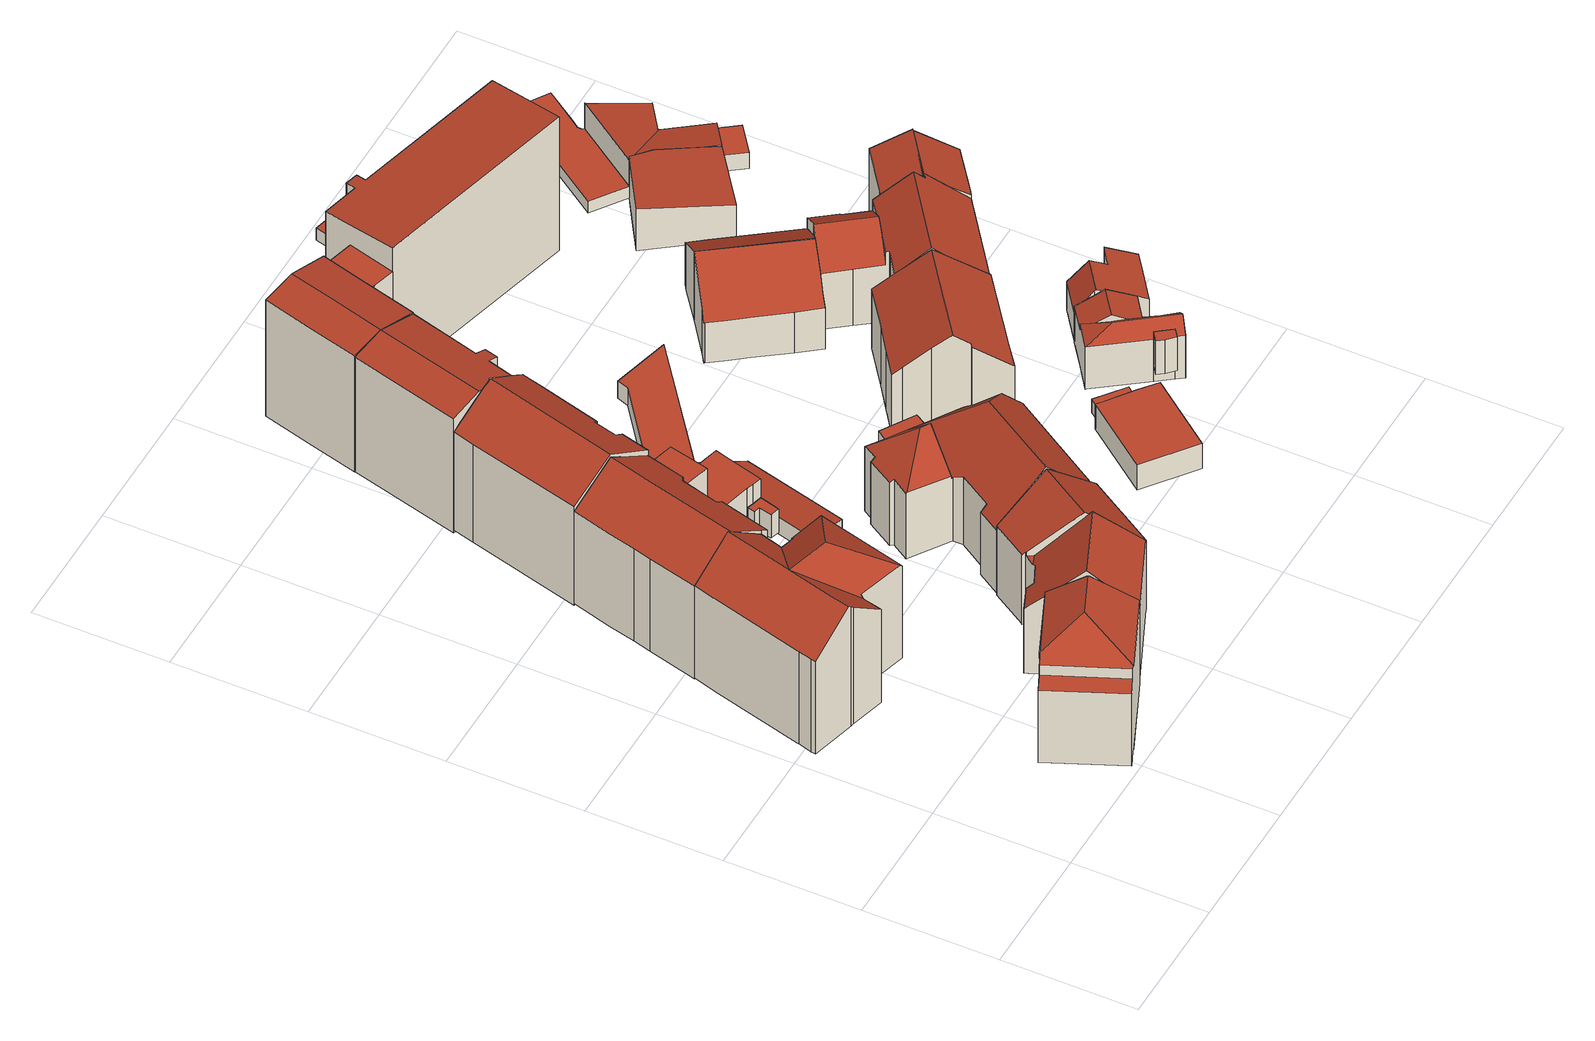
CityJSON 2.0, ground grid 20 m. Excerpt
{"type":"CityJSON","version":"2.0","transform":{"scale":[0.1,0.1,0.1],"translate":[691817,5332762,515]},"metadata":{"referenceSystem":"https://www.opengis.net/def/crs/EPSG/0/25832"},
"CityObjects":{
"building1":{"type":"Building","attributes":{"Gemeindeschluessel":"09162000","HoeheDach":"534.910","HoeheGrund":"515.880","Methode":"2000","NiedrigsteTraufeDesGebaeudes":"528.882","Geometrietyp2DReferenz":"3000","function":"31001_1000","roofType":"3200","measuredHeight":19.03,"storeysAboveGround":5},"geometry":[{"type":"MultiSurface","lod":"2","boundaries":[[[0,1,2,3]],[[4,5,6,7]],[[0,8,9,10,11,1]],[[2,1,11,12]],[[7,6,13,14,15,16,17]],[[18,3,2,12,14,13]],[[5,18,13,6]],[[19,4,7,17]],[[19,20,21,8,0,3,18,5,4]],[[14,12,11,10,22,15]],[[21,20,19,17,16,15,22,10,9,8]]],"semantics":{"surfaces":[{"type":"RoofSurface"},{"type":"WallSurface"},{"type":"GroundSurface"}],"values":[0,0,1,0,1,0,1,1,1,1,2]}}]},
"building2":{"type":"Building","attributes":{"Gemeindeschluessel":"09162000","HoeheDach":"539.214","HoeheGrund":"517.360","Methode":"1000","NiedrigsteTraufeDesGebaeudes":"534.002","Geometrietyp2DReferenz":"3000","function":"31001_9998","roofType":"3100","measuredHeight":21.85,"storeysAboveGround":5},"geometry":[{"type":"MultiSurface","lod":"2","boundaries":[[[23,24,25,26]],[[27,28,29,30]],[[31,32,33,34,35,36,37,38,39]],[[40,41,42,43,44,45,38,37]],[[46,47,48,49,50,51,52,53,54,55,56,57]],[[58,26,25,59,60,61]],[[62,63,64,65,32,31,39]],[[66,33,67,68]],[[33,66,69,34]],[[38,45,44,70,71,39]],[[72,73,68,67,65,64,63,74]],[[61,60,75,76]],[[68,73,72,74,77,78,79,27,30,23,26,58,61,76,57,56,55,54,53,52,80,43,42,41,40,81,82,69,66]],[[59,83,39,71,70,51,50,49,48,47,46,75,60]],[[27,79,78,84,85,28]],[[25,24,29,28,85,84,62,39,83,59]],[[70,44,43,80,52,51]],[[62,84,78,77,74,63]],[[36,35,82,81,40,37]],[[65,67,33,32]],[[82,35,34,69]],[[30,29,24,23]],[[76,75,46,57]]],"semantics":{"surfaces":[{"type":"WallSurface"},{"type":"RoofSurface"},{"type":"GroundSurface"}],"values":[0,0,1,0,0,0,1,0,0,1,0,0,2,1,0,1,0,0,0,1,0,0,0]}}]},
"building3":{"type":"Building","attributes":{"Gemeindeschluessel":"09162000","HoeheDach":"538.556","HoeheGrund":"517.320","Methode":"1000","NiedrigsteTraufeDesGebaeudes":"532.074","Geometrietyp2DReferenz":"3000","function":"31001_1000","roofType":"3100","measuredHeight":21.24,"storeysAboveGround":4},"geometry":[{"type":"MultiSurface","lod":"2","boundaries":[[[86,87,88,89,90,91,92,93,94]],[[95,96,89,88,97]],[[98,99,100,101,102,103,104,105,106,107,108,109,110,111,112,93,92,91,90,113]],[[108,107,114,115,116,109]],[[103,117,118,104]],[[102,101,100,119,120,121]],[[99,98,95,97,122,119,100]],[[110,123,124,111]],[[104,118,125,105]],[[109,116,123,110]],[[113,96,95,98]],[[106,126,114,107]],[[102,121,117,103]],[[90,89,96,113]],[[115,127,86,94,128,124,123,116]],[[88,87,122,97]],[[124,128,94,93,112,111]],[[105,125,126,106]],[[114,126,125,118,117,121,120,119,122,87,86,127,115]]],"semantics":{"surfaces":[{"type":"WallSurface"},{"type":"RoofSurface"},{"type":"GroundSurface"}],"values":[0,1,2,0,0,0,0,0,0,0,0,0,0,0,1,0,0,0,1]}}]},
"building4":{"type":"Building","attributes":{"Gemeindeschluessel":"09162000","HoeheDach":"535.680","HoeheGrund":"516.790","Methode":"2000","NiedrigsteTraufeDesGebaeudes":"528.326","Geometrietyp2DReferenz":"3000","function":"31001_1000","roofType":"3100","measuredHeight":18.89,"storeysAboveGround":3},"geometry":[{"type":"MultiSurface","lod":"2","boundaries":[[[129,130,131,132,133,134]],[[135,136,137,138,139,140,141]],[[140,139,142,143,144,145]],[[146,147,148,149,150,151]],[[152,153,132,131]],[[154,155,156]],[[157,156,155,158,148,147,159,160,161]],[[150,162,145,144,163,151]],[[149,148,158,164,141,140,145,162,150]],[[165,166,167,168,169,170]],[[171,170,169,172,153,152]],[[129,134,157,161]],[[167,137,173,168]],[[154,174,135,141,164,158,155]],[[137,136,135,173]],[[142,139,138,175]],[[172,169,168,173,135,174,154,156,157,134,133,132,153]],[[166,176,175,138,137,167]],[[175,176,166,165,170,171,152,131,130,129,161,160,159,147,146,151,163,144,143,142]]],"semantics":{"surfaces":[{"type":"WallSurface"},{"type":"RoofSurface"},{"type":"GroundSurface"}],"values":[0,1,0,0,0,1,0,0,1,0,0,0,1,0,0,0,1,0,2]}}]},
"building5":{"type":"Building","attributes":{"Gemeindeschluessel":"09162000","HoeheDach":"539.093","HoeheGrund":"517.040","Methode":"1000","NiedrigsteTraufeDesGebaeudes":"534.629","Geometrietyp2DReferenz":"3000","function":"31001_1000","roofType":"3100","measuredHeight":22.05,"storeysAboveGround":6},"geometry":[{"type":"MultiSurface","lod":"2","boundaries":[[[177,178,179,180]],[[181,182,183,184]],[[185,186,187,188,189,190]],[[190,189,178,177]],[[191,192,193,194,195,196]],[[197,198,199,200,201,202]],[[191,196,203,204]],[[205,206,187,186]],[[192,191,204,181,184,205,186,185,190,177,180,207,201,200,199,193]],[[187,206,183,182,203,196,195,194,198,197,188]],[[204,203,182,181]],[[207,208,202,201]],[[199,198,194,193]],[[180,179,208,207]],[[184,183,206,205]],[[188,197,202,208,179,178,189]]],"semantics":{"surfaces":[{"type":"WallSurface"},{"type":"GroundSurface"},{"type":"RoofSurface"}],"values":[0,0,0,0,0,0,0,0,1,2,0,0,0,0,0,2]}}]},
"building6":{"type":"Building","attributes":{"Gemeindeschluessel":"09162000","HoeheDach":"521.600","HoeheGrund":"517.397","Methode":"2000","NiedrigsteTraufeDesGebaeudes":"521.600","Geometrietyp2DReferenz":"3000","function":"31001_2000","roofType":"1000","measuredHeight":4.2},"geometry":[{"type":"MultiSurface","lod":"2","boundaries":[[[209,210,211,212]],[[213,214,210,209]],[[212,211,215,216]],[[217,218,219,220]],[[221,222,214,213]],[[220,219,222,221]],[[216,215,218,217]],[[221,213,209,212,216,217,220]],[[219,218,215,211,210,214,222]]],"semantics":{"surfaces":[{"type":"WallSurface"},{"type":"GroundSurface"},{"type":"RoofSurface"}],"values":[0,0,0,0,0,0,0,1,2]}}]},
"building7":{"type":"Building","attributes":{"Gemeindeschluessel":"09162000","HoeheDach":"525.040","HoeheGrund":"517.570","Methode":"2000","NiedrigsteTraufeDesGebaeudes":"525.040","Geometrietyp2DReferenz":"3000","function":"31001_1000","roofType":"1000","measuredHeight":7.47,"storeysAboveGround":1},"geometry":[{"type":"MultiSurface","lod":"2","boundaries":[[[223,224,225,226]],[[225,224,227,228,229,230,231,232,233,234]],[[235,236,223,226,237,238,239,240,241,242]],[[237,234,233,238]],[[236,235,242,229,228,227]],[[239,232,231,240]],[[238,233,232,239]],[[226,225,234,237]],[[236,227,224,223]],[[230,229,242,241,240,231]]],"semantics":{"surfaces":[{"type":"WallSurface"},{"type":"RoofSurface"},{"type":"GroundSurface"}],"values":[0,1,2,0,0,0,0,0,0,0]}}]},
"building8":{"type":"Building","attributes":{"Gemeindeschluessel":"09162000","HoeheDach":"538.300","HoeheGrund":"516.420","Methode":"2000","NiedrigsteTraufeDesGebaeudes":"536.245","Geometrietyp2DReferenz":"3000","function":"31001_1000","roofType":"3100","measuredHeight":21.88,"storeysAboveGround":6},"geometry":[{"type":"MultiSurface","lod":"2","boundaries":[[[243,244,245,246]],[[246,245,247,248]],[[249,248,247,250,251,252]],[[250,253,254,251]],[[255,256,257,258,243,246,248,249,252,259,260,261]],[[258,262,244,243]],[[255,263,264,256]],[[256,264,265,257]],[[253,266,261,260,259,254]],[[261,266,263,255]],[[247,245,244,262,265,264,263,266,253,250]],[[257,265,262,258]],[[252,251,254,259]]],"semantics":{"surfaces":[{"type":"WallSurface"},{"type":"RoofSurface"},{"type":"GroundSurface"}],"values":[0,0,0,1,2,0,0,0,0,0,1,0,0]}}]},
"building9":{"type":"Building","attributes":{"Gemeindeschluessel":"09162000","HoeheDach":"520.172","HoeheGrund":"517.110","Methode":"1000","NiedrigsteTraufeDesGebaeudes":"519.377","Geometrietyp2DReferenz":"3000","function":"31001_2000","roofType":"1000","measuredHeight":3.06},"geometry":[{"type":"MultiSurface","lod":"2","boundaries":[[[267,268,269,270]],[[271,272,273,270,269,274,275,276]],[[277,278,279,280,268,267,281,282]],[[278,276,275,279]],[[271,276,278,277]],[[268,280,274,269]],[[271,277,282,272]],[[282,281,273,272]],[[281,267,270,273]],[[280,279,275,274]]],"semantics":{"surfaces":[{"type":"WallSurface"},{"type":"GroundSurface"},{"type":"RoofSurface"}],"values":[0,1,2,0,0,0,0,0,0,0]}}]},
"building10":{"type":"Building","attributes":{"Gemeindeschluessel":"09162000","HoeheDach":"535.976","HoeheGrund":"517.070","Methode":"2000","NiedrigsteTraufeDesGebaeudes":"528.245","Geometrietyp2DReferenz":"3000","function":"31001_1000","roofType":"3200","measuredHeight":18.91,"storeysAboveGround":3},"geometry":[{"type":"MultiSurface","lod":"2","boundaries":[[[283,284,285,286]],[[287,288,289,290,291,292,293,294,295]],[[296,297,298,299,300]],[[301,300,299,302,303,304]],[[305,306,307,308]],[[292,291,309,296,310]],[[295,294,284,283]],[[311,312,313,314,315]],[[314,313,316,317,318,297,296]],[[319,320,321,322]],[[323,318,317,324]],[[325,312,311,326]],[[327,328,329,330]],[[322,321,306,305]],[[326,331,319,322,305,308,289,288,287,295,283,286,327,330,332,333,304,303,302,334,335,323,324,336,337,325]],[[315,314,296,309,291,290,307,306,321,320]],[[331,326,311,315,320,319]],[[286,285,328,327]],[[292,310,338,293]],[[338,310,296,300,301,339,340]],[[313,312,325,337,336,316]],[[333,339,301,304]],[[302,299,298,334]],[[293,338,340,329,328,285,284,294]],[[324,317,316,336]],[[308,307,290,289]],[[323,335,334,298,297,318]],[[329,340,339,333,332,330]]],"semantics":{"surfaces":[{"type":"WallSurface"},{"type":"RoofSurface"},{"type":"GroundSurface"}],"values":[0,0,1,0,0,0,0,1,1,0,0,0,0,0,2,1,0,0,1,1,0,0,0,1,0,0,0,0]}}]},
"building11":{"type":"Building","attributes":{"Gemeindeschluessel":"09162000","HoeheDach":"538.328","HoeheGrund":"516.290","Methode":"2000","NiedrigsteTraufeDesGebaeudes":"535.098","Geometrietyp2DReferenz":"3000","function":"31001_1000","roofType":"3100","measuredHeight":22.04,"storeysAboveGround":6},"geometry":[{"type":"MultiSurface","lod":"2","boundaries":[[[341,342,343,344]],[[341,344,345,346,347,348,349,350,351,352,353,354,355,356]],[[347,346,345,357,358,359]],[[360,361,357,362]],[[348,347,359,253,363,349]],[[343,342,364,365,360,362]],[[361,360,365,355,354,353,366]],[[253,367,368,369,370,363]],[[368,366,353,352,351,369]],[[355,365,364,356]],[[356,364,342,341]],[[344,343,362,357,345]],[[359,358,357,361,366,368,367,253]],[[363,370,369,351,350,349]]],"semantics":{"surfaces":[{"type":"WallSurface"},{"type":"GroundSurface"},{"type":"RoofSurface"}],"values":[0,1,0,0,0,2,0,2,0,0,0,0,2,0]}}]},
"building12":{"type":"Building","attributes":{"Gemeindeschluessel":"09162000","HoeheDach":"520.420","HoeheGrund":"517.290","Methode":"1000","NiedrigsteTraufeDesGebaeudes":"520.420","Geometrietyp2DReferenz":"3000","function":"31001_2000","roofType":"1000","measuredHeight":3.13},"geometry":[{"type":"MultiSurface","lod":"2","boundaries":[[[371,372,373,374]],[[375,376,377,378]],[[374,375,378,379,380,381,382,371]],[[378,377,383,379]],[[379,383,384,380]],[[374,373,376,375]],[[381,385,386,382]],[[382,386,372,371]],[[380,384,385,381]],[[372,386,385,384,383,377,376,373]]],"semantics":{"surfaces":[{"type":"WallSurface"},{"type":"GroundSurface"},{"type":"RoofSurface"}],"values":[0,0,1,0,0,0,0,0,0,2]}}]},
"building13":{"type":"Building","attributes":{"Gemeindeschluessel":"09162000","HoeheDach":"522.083","HoeheGrund":"517.580","Methode":"1000","NiedrigsteTraufeDesGebaeudes":"522.083","Geometrietyp2DReferenz":"3000","function":"31001_1000","roofType":"1000","measuredHeight":4.5,"storeysAboveGround":1},"geometry":[{"type":"MultiSurface","lod":"2","boundaries":[[[387,388,389,390,391,392]],[[393,387,392,394]],[[394,395,396,397,398,393]],[[398,388,387,393]],[[395,391,390,396]],[[394,392,391,395]],[[397,389,388,398]],[[396,390,389,397]]],"semantics":{"surfaces":[{"type":"RoofSurface"},{"type":"WallSurface"},{"type":"GroundSurface"}],"values":[0,1,2,1,1,1,1,1]}}]},
"building14":{"type":"Building","attributes":{"Gemeindeschluessel":"09162000","HoeheDach":"520.198","HoeheGrund":"517.780","Methode":"1000","NiedrigsteTraufeDesGebaeudes":"520.198","Geometrietyp2DReferenz":"3000","function":"31001_2000","roofType":"1000","measuredHeight":2.42},"geometry":[{"type":"MultiSurface","lod":"2","boundaries":[[[399,400,401,402]],[[403,404,405,406]],[[405,400,399,406]],[[406,399,402,403]],[[404,401,400,405]],[[403,402,401,404]]],"semantics":{"surfaces":[{"type":"RoofSurface"},{"type":"GroundSurface"},{"type":"WallSurface"}],"values":[0,1,2,2,2,2]}}]},
"building15":{"type":"Building","attributes":{"Gemeindeschluessel":"09162000","HoeheDach":"533.891","HoeheGrund":"517.450","Methode":"1000","NiedrigsteTraufeDesGebaeudes":"527.965","Geometrietyp2DReferenz":"3000","function":"31001_1000","roofType":"3100","measuredHeight":16.44,"storeysAboveGround":3},"geometry":[{"type":"MultiSurface","lod":"2","boundaries":[[[407,408,409,410,411,412,413,414,415,416,417]],[[418,417,416,419]],[[420,414,413,421]],[[422,423,424,425,426,427,428,429,418,419,430,420,421,431,432,433,434]],[[429,407,417,418]],[[424,423,435,436,437,425]],[[423,422,434,438,439,435]],[[438,434,433,432,411,410]],[[428,408,407,429]],[[427,426,440,409,408,428]],[[421,413,412,431]],[[430,415,414,420]],[[440,437,436,435,439,438,410,409]],[[425,437,440,426]],[[419,416,415,430]],[[431,412,411,432]]],"semantics":{"surfaces":[{"type":"RoofSurface"},{"type":"WallSurface"},{"type":"GroundSurface"}],"values":[0,1,1,2,1,1,1,1,1,1,1,1,0,1,1,1]}}]},
"building16":{"type":"Building","attributes":{"Gemeindeschluessel":"09162000","HoeheDach":"530.431","HoeheGrund":"518.030","Methode":"1000","NiedrigsteTraufeDesGebaeudes":"525.178","Geometrietyp2DReferenz":"3000","function":"31001_1000","roofType":"2100","measuredHeight":12.4,"storeysAboveGround":3},"geometry":[{"type":"MultiSurface","lod":"2","boundaries":[[[441,442,443,444]],[[445,446,442,441,447,448]],[[449,450,451,452,453,454,448,447,441,444,455]],[[450,456,457,451]],[[454,453,452,458,459,460,445,448]],[[449,461,456,450]],[[444,443,462,455]],[[455,462,461,449]],[[451,457,458,452]],[[460,459,458,457,456,461,462,443,442,446,445]]],"semantics":{"surfaces":[{"type":"WallSurface"},{"type":"GroundSurface"},{"type":"RoofSurface"}],"values":[0,0,1,0,0,0,0,0,0,2]}}]},
"building17":{"type":"Building","attributes":{"Gemeindeschluessel":"09162000","HoeheDach":"526.996","HoeheGrund":"520.996","Methode":"3220","NiedrigsteTraufeDesGebaeudes":"526.996","Geometrietyp2DReferenz":"3000","function":"31001_2000","roofType":"9999","measuredHeight":6},"geometry":[{"type":"MultiSurface","lod":"2","boundaries":[[[463,464,465,466]],[[467,468,469,470]],[[465,471,470,469,466]],[[472,467,470,471]],[[463,468,467,472,464]],[[468,463,466,469]],[[464,472,471,465]]],"semantics":{"surfaces":[{"type":"WallSurface"},{"type":"GroundSurface"},{"type":"RoofSurface"}],"values":[0,0,1,0,2,0,0]}}]},
"building18":{"type":"Building","attributes":{"Gemeindeschluessel":"09162000","HoeheDach":"539.396","HoeheGrund":"515.330","Methode":"2000","NiedrigsteTraufeDesGebaeudes":"538.205","Geometrietyp2DReferenz":"3000","function":"31001_1000","roofType":"1000","measuredHeight":24.07,"storeysAboveGround":7},"geometry":[{"type":"MultiSurface","lod":"2","boundaries":[[[473,474,475,476,477,478,479,480,481]],[[482,479,478,483]],[[484,477,476,485]],[[486,475,474,487]],[[488,489,482,483,484,485,486,487,490]],[[490,473,481,488]],[[481,480,479,482,489,488]],[[487,474,473,490]],[[485,476,475,486]],[[483,478,477,484]]],"semantics":{"surfaces":[{"type":"RoofSurface"},{"type":"WallSurface"},{"type":"GroundSurface"}],"values":[0,1,1,1,2,1,1,1,1,1]}}]},
"building19":{"type":"Building","attributes":{"Gemeindeschluessel":"09162000","HoeheDach":"527.430","HoeheGrund":"518.030","Methode":"2000","NiedrigsteTraufeDesGebaeudes":"524.439","Geometrietyp2DReferenz":"3000","function":"31001_1000","roofType":"3200","measuredHeight":9.4,"storeysAboveGround":2},"geometry":[{"type":"MultiSurface","lod":"2","boundaries":[[[491,492,493,494,495,496,497,498,499,500,501]],[[502,501,500,503]],[[504,505,506,507,508,509]],[[510,511,512,513,514,515,516,517,518,519,520,508,507,506]],[[497,496,521,498]],[[503,500,499,522,523,520,519,518]],[[514,524,525,515]],[[515,525,526,516]],[[496,527,505,504,521]],[[517,516,526,502,503,518]],[[514,513,512,492,491,524]],[[526,525,524,491,501,502]],[[520,523,509,508]],[[498,521,504,509,523,522]],[[493,492,512,511,510,494]],[[496,495,527]],[[510,506,505,527,495,494]],[[522,499,498]]],"semantics":{"surfaces":[{"type":"RoofSurface"},{"type":"WallSurface"},{"type":"GroundSurface"}],"values":[0,0,1,2,1,1,1,1,0,1,1,0,1,0,1,1,1,1]}}]},
"building20":{"type":"Building","attributes":{"Gemeindeschluessel":"09162000","HoeheDach":"530.522","HoeheGrund":"517.960","Methode":"1000","NiedrigsteTraufeDesGebaeudes":"525.571","Geometrietyp2DReferenz":"3000","function":"31001_1000","roofType":"2100","measuredHeight":12.56,"storeysAboveGround":2},"geometry":[{"type":"MultiSurface","lod":"2","boundaries":[[[528,529,530,531]],[[532,533,534,535,530,529,536,443]],[[444,443,536,537]],[[538,455,533,532,443,444]],[[539,455,538,444,537,528,531,540]],[[540,535,534,539]],[[455,539,534,533]],[[531,530,535,540]],[[537,536,529,528]]],"semantics":{"surfaces":[{"type":"WallSurface"},{"type":"RoofSurface"},{"type":"GroundSurface"}],"values":[0,1,0,0,2,0,0,0,0]}}]},
"building21":{"type":"Building","attributes":{"Gemeindeschluessel":"09162000","HoeheDach":"526.704","HoeheGrund":"518.240","Methode":"2000","NiedrigsteTraufeDesGebaeudes":"523.334","Geometrietyp2DReferenz":"3000","function":"31001_1000","roofType":"3100","measuredHeight":8.46,"storeysAboveGround":2},"geometry":[{"type":"MultiSurface","lod":"2","boundaries":[[[541,542,543,544,545,546,547,548]],[[549,550,545,544]],[[505,551,548,547,546,545,550,552,553,554,555]],[[553,552,550,549,556,557]],[[558,541,548,551,505,559]],[[553,557,560,561,562,554]],[[563,564,565,566]],[[543,542,541,558,559,567,563,566,561,560,557,556,549,544]],[[564,555,554,562,565]],[[567,559,505,555,564,563]],[[566,565,562,561]]],"semantics":{"surfaces":[{"type":"WallSurface"},{"type":"RoofSurface"},{"type":"GroundSurface"}],"values":[0,0,1,0,0,0,0,2,1,0,0]}}]},
"building22":{"type":"Building","attributes":{"Gemeindeschluessel":"09162000","HoeheDach":"534.112","HoeheGrund":"517.527","Methode":"2000","NiedrigsteTraufeDesGebaeudes":"527.222","Geometrietyp2DReferenz":"3000","function":"31001_1000","roofType":"3100","measuredHeight":16.59,"storeysAboveGround":3},"geometry":[{"type":"MultiSurface","lod":"2","boundaries":[[[568,569,570]],[[571,572,573,574]],[[575,576,577,578,579,580]],[[581,582,583]],[[575,580,584,585]],[[581,586,587]],[[588,411,412,589]],[[579,578,570]],[[590,591,592,593]],[[589,412,594,595]],[[596,597,598,569,568,599]],[[600,601,599,568,570,578,577,602]],[[596,603,588,589,595,604,571,574,605,590,593,606,607,608,609,576,575,585,597]],[[585,584,598,597]],[[608,610,611,609]],[[608,607,612,587,586,610]],[[570,569,598,584,580,579]],[[613,614,583]],[[593,592,615,606]],[[590,605,616,617,591]],[[582,581,587,612,615,592,591,617]],[[571,604,618,614,613,572]],[[596,599,601,603]],[[576,609,611,602,577]],[[606,615,612,607]],[[574,573,616,605]],[[581,583,614,618,594,412,411,600,602,611,610,586]],[[618,604,595,594]],[[588,603,601,600,411]],[[572,613,583,582,617,616,573]]],"semantics":{"surfaces":[{"type":"WallSurface"},{"type":"RoofSurface"},{"type":"GroundSurface"}],"values":[0,0,0,0,0,0,0,0,0,0,0,1,2,0,0,0,1,0,0,0,1,0,0,0,0,0,1,0,0,1]}}]},
"building23":{"type":"Building","attributes":{"Gemeindeschluessel":"09162000","HoeheDach":"518.058","HoeheGrund":"516.045","Methode":"1000","NiedrigsteTraufeDesGebaeudes":"518.058","Geometrietyp2DReferenz":"3000","function":"31001_2000","roofType":"1000","measuredHeight":2.01},"geometry":[{"type":"MultiSurface","lod":"2","boundaries":[[[619,620,621,622,623,624]],[[625,626,627,628]],[[619,624,629,630]],[[631,632,633,634]],[[635,636,626,625]],[[636,637,638,639,640,641,642,633,632,629,624,623,622,643,644,645,646,627,626]],[[644,643,622,621,647,648,649,645]],[[630,629,632,631]],[[650,651,652,641,640,639,638,653]],[[654,642,641,652]],[[634,633,642,654]],[[646,645,649,655,628,627]],[[656,653,638,637,636,635]],[[620,619,630,631,634,654,652,651,650,653,656,635,625,628,655,649,648,647,621]]],"semantics":{"surfaces":[{"type":"WallSurface"},{"type":"RoofSurface"},{"type":"GroundSurface"}],"values":[0,0,0,0,0,1,0,0,0,0,0,0,0,2]}}]},
"building24":{"type":"Building","attributes":{"Gemeindeschluessel":"09162000","HoeheDach":"532.332","HoeheGrund":"517.630","Methode":"1000","NiedrigsteTraufeDesGebaeudes":"529.653","Geometrietyp2DReferenz":"3000","function":"31001_1000","roofType":"2100","measuredHeight":14.7,"storeysAboveGround":4},"geometry":[{"type":"MultiSurface","lod":"2","boundaries":[[[657,658,659,660]],[[661,662,663,664]],[[659,658,663,662]],[[665,660,659,662,661,666]],[[666,661,664,667]],[[668,665,666,667]],[[657,660,665,668]],[[657,668,667,664,663,658]]],"semantics":{"surfaces":[{"type":"WallSurface"},{"type":"RoofSurface"},{"type":"GroundSurface"}],"values":[0,0,0,1,0,0,0,2]}}]},
"building25":{"type":"Building","attributes":{"Gemeindeschluessel":"09162000","HoeheDach":"523.594","HoeheGrund":"516.133","Methode":"1000","NiedrigsteTraufeDesGebaeudes":"522.252","Geometrietyp2DReferenz":"3000","function":"31001_2000","roofType":"9999","measuredHeight":7.46},"geometry":[{"type":"MultiSurface","lod":"2","boundaries":[[[669,670,671,672]],[[673,674,675,676]],[[677,678,679,680,681,682]],[[676,675,670,669]],[[680,679,671,670,675,674,683,681]],[[681,683,674,673,684,682]],[[678,677,682,684,673,676,669,672]],[[672,671,679,678]]],"semantics":{"surfaces":[{"type":"WallSurface"},{"type":"RoofSurface"},{"type":"GroundSurface"}],"values":[0,0,0,0,1,0,2,0]}}]},
"building26":{"type":"Building","attributes":{"Gemeindeschluessel":"09162000","HoeheDach":"522.671","HoeheGrund":"517.716","Methode":"2000","NiedrigsteTraufeDesGebaeudes":"520.620","Geometrietyp2DReferenz":"3000","function":"31001_1000","roofType":"2100","measuredHeight":4.96,"storeysAboveGround":2},"geometry":[{"type":"MultiSurface","lod":"2","boundaries":[[[685,686,687,688,689,690,691,692,693,694]],[[695,696,690,689]],[[690,696,697,691]],[[697,698,692,691]],[[699,700,701,694,693,702,703]],[[704,686,685,705]],[[706,707,708,699,703,695]],[[700,699,708,704]],[[706,688,687,707]],[[698,702,693,692]],[[686,704,708,707,687]],[[698,697,696,695,703,702]],[[705,685,694,701]],[[688,706,695,689]],[[705,701,700,704]]],"semantics":{"surfaces":[{"type":"GroundSurface"},{"type":"WallSurface"},{"type":"RoofSurface"}],"values":[0,1,1,1,1,1,2,1,1,1,1,2,1,1,2]}}]}
},
"vertices":[
[329,69,159],[303,130,199],[241,103,199],[218,21,160],[189,9,139],[214,20,139],[166,131,139],[140,119,139],[329,69,9],[303,130,9],[281,181,9],[281,181,166],[177,136,166],[166,131,157],[168,131,158],[168,131,9],[166,131,9],[140,119,9],[214,20,157],[189,9,9],[214,20,9],[218,21,9],[177,136,9],
[81,356,24],[81,356,234],[77,357,238],[77,357,24],[135,349,24],[135,349,191],[133,342,191],[133,342,24],[160,440,242],[165,439,242],[253,490,190],[198,505,190],[197,502,192],[177,507,193],[176,507,193],[176,509,191],[98,457,242],[176,507,24],[176,509,24],[177,511,24],[186,543,24],[186,543,191],[177,511,191],[17,402,190],[17,403,190],[17,404,190],[54,543,190],[54,544,190],[63,576,190],[63,576,24],[54,544,24],[54,543,24],[17,404,24],[17,403,24],[17,402,24],[72,358,24],[72,358,242],[10,374,190],[10,374,24],[141,372,191],[142,376,194],[143,376,194],[214,356,194],[253,490,24],[218,355,190],[218,355,24],[198,505,24],[125,559,242],[116,527,242],[143,376,24],[214,356,24],[142,376,24],[11,381,190],[11,381,24],[141,372,24],[140,371,24],[140,370,24],[125,559,24],[177,507,24],[197,502,24],[79,387,242],[140,371,191],[140,370,191],
[183,759,236],[251,741,188],[251,741,171],[252,740,171],[252,740,23],[251,741,23],[183,759,23],[115,777,23],[115,777,189],[280,669,171],[294,729,171],[236,681,171],[280,669,23],[236,681,23],[234,681,23],[233,681,23],[223,675,23],[215,644,23],[208,619,23],[218,616,23],[198,540,23],[186,543,23],[131,558,23],[63,576,23],[82,651,23],[89,677,23],[99,717,23],[294,729,23],[186,543,198],[131,558,236],[63,576,189],[215,644,196],[208,619,196],[234,681,190],[233,681,190],[223,675,196],[236,681,188],[82,651,189],[89,677,189],[218,616,189],[198,540,189],[167,699,236],[99,717,189],
[310,212,18],[308,215,18],[305,221,18],[305,221,133],[308,215,140],[310,212,143],[400,179,203],[403,175,199],[444,119,144],[445,119,143],[509,224,143],[446,264,207],[397,183,207],[509,224,18],[446,264,18],[382,303,18],[382,303,142],[350,248,18],[352,246,18],[352,246,146],[350,248,143],[348,249,142],[348,249,18],[270,206,18],[270,206,133],[358,236,140],[352,245,140],[342,230,140],[339,225,143],[352,245,146],[352,245,18],[342,230,18],[339,225,18],[349,249,142],[349,249,18],[358,236,155],[302,132,18],[329,69,18],[329,69,144],[302,132,207],[281,181,158],[281,181,18],[272,200,18],[272,200,140],[403,175,207],[397,183,198],[445,119,18],[444,119,18],
[159,946,20],[159,946,196],[168,978,196],[168,978,20],[260,822,20],[260,822,204],[251,787,204],[251,787,20],[183,759,20],[252,740,20],[252,740,197],[183,759,241],[115,777,197],[115,777,20],[290,914,20],[298,944,20],[298,945,20],[298,945,201],[298,944,201],[290,914,201],[237,961,241],[276,951,216],[276,951,20],[237,961,20],[233,961,20],[233,961,239],[264,820,202],[264,820,20],[263,783,20],[263,783,197],[225,964,20],[225,964,233],
[344,636,24],[344,636,66],[359,632,66],[359,632,24],[335,639,24],[335,639,66],[351,602,66],[351,602,24],[337,606,24],[337,606,66],[341,625,66],[341,625,24],[332,627,24],[332,627,66],
[344,636,26],[344,636,100],[335,639,100],[335,639,26],[359,632,100],[375,693,100],[379,707,100],[378,707,100],[324,721,100],[294,729,100],[280,669,100],[277,654,100],[375,693,26],[359,632,26],[277,654,26],[280,669,26],[294,729,26],[324,721,26],[378,707,26],[379,707,26],
[276,951,14],[276,951,217],[233,961,228],[233,961,14],[225,964,231],[225,964,14],[216,966,14],[216,966,233],[168,978,220],[168,978,14],[259,1130,233],[211,1143,220],[291,1009,14],[307,1004,14],[302,984,14],[286,987,14],[211,1143,14],[259,1130,14],[319,1114,14],[286,987,217],[291,1009,217],[307,1004,212],[302,984,212],[319,1114,217],
[359,632,52],[379,707,52],[379,707,21],[359,632,21],[391,531,21],[336,546,21],[351,602,21],[388,743,21],[391,745,21],[431,688,21],[391,531,44],[431,688,44],[391,745,51],[388,743,52],[351,602,52],[336,546,52],
[401,461,21],[401,461,139],[397,465,134],[397,465,21],[386,434,21],[440,398,21],[442,397,21],[442,397,135],[440,398,132],[440,398,138],[386,434,140],[385,435,138],[385,435,21],[497,490,132],[517,477,132],[526,492,132],[477,522,132],[468,509,132],[467,506,135],[477,522,21],[468,509,21],[467,506,21],[411,332,21],[411,332,143],[442,382,143],[442,382,21],[467,442,132],[467,442,190],[509,224,133],[606,380,133],[582,398,164],[520,384,210],[446,264,210],[550,421,162],[563,443,136],[515,475,135],[382,303,21],[382,303,133],[403,337,133],[403,337,21],[515,475,21],[563,443,21],[606,380,21],[509,224,21],[421,505,21],[421,505,133],[426,501,139],[426,501,21],[446,264,21],[438,521,21],[440,523,21],[526,492,21],[517,477,21],[550,421,21],[582,398,21],[454,450,190],[440,523,136],[438,521,139],
[390,1180,13],[390,1180,201],[356,1189,201],[356,1189,13],[340,1194,13],[340,1193,13],[319,1114,13],[259,1130,13],[211,1143,13],[231,1221,13],[250,1292,13],[298,1279,13],[308,1277,13],[359,1264,13],[375,1260,13],[409,1251,13],[340,1194,219],[340,1193,219],[319,1114,219],[359,1264,201],[359,1264,219],[340,1194,201],[211,1143,222],[409,1251,201],[375,1260,201],[308,1277,231],[280,1209,233],[298,1279,233],[250,1292,222],[231,1221,222],
[379,707,23],[379,707,54],[324,721,54],[324,721,23],[340,783,23],[340,783,54],[471,882,54],[471,882,23],[477,899,23],[564,877,23],[391,745,23],[388,743,23],[477,899,54],[564,877,54],[391,745,54],[388,743,54],
[702,170,71],[777,269,71],[752,289,71],[710,320,71],[704,325,71],[629,226,71],[702,170,26],[629,226,26],[704,325,26],[710,320,26],[752,289,26],[777,269,26],
[752,289,52],[769,310,52],[727,342,52],[710,320,52],[710,320,28],[727,342,28],[769,310,28],[752,289,28],
[586,544,141],[609,514,169],[625,491,189],[754,587,189],[733,615,163],[725,627,152],[715,639,141],[707,650,130],[652,609,131],[614,581,131],[578,555,130],[578,555,24],[614,581,24],[707,650,24],[715,639,24],[696,446,24],[665,422,24],[665,423,24],[634,467,24],[639,471,24],[625,491,24],[609,514,24],[586,544,24],[652,609,24],[725,627,24],[733,615,24],[754,587,24],[799,525,24],[665,422,130],[665,423,130],[634,467,170],[799,525,132],[696,446,130],[639,471,171],
[592,836,30],[592,836,113],[643,874,154],[643,874,30],[579,826,102],[579,827,102],[579,827,30],[579,826,30],[706,724,30],[686,710,30],[673,700,30],[648,732,30],[615,778,30],[597,801,30],[735,746,30],[686,710,114],[673,700,103],[648,732,103],[615,778,102],[597,801,102],[706,724,130],[735,746,154],
[817,265,120],[805,276,120],[805,276,60],[817,265,60],[812,296,120],[829,274,120],[829,274,60],[812,296,60],[798,286,60],[798,286,120],
[702,1099,244],[732,1211,233],[495,1273,233],[499,1288,232],[480,1293,232],[476,1278,233],[420,1292,233],[409,1251,237],[390,1180,244],[420,1292,3],[476,1278,3],[480,1293,3],[499,1288,3],[495,1273,3],[732,1211,3],[390,1180,3],[409,1251,3],[702,1099,3],
[854,276,124],[872,289,105],[857,308,105],[843,327,106],[843,327,105],[831,344,105],[818,360,105],[806,377,105],[794,393,105],[794,393,106],[799,349,124],[760,367,106],[759,368,106],[857,389,116],[884,357,94],[884,357,30],[857,389,30],[847,400,30],[847,400,108],[843,327,30],[857,308,30],[872,289,30],[854,276,30],[837,263,30],[829,274,30],[812,296,30],[760,367,30],[759,368,30],[794,393,30],[830,420,30],[818,360,116],[794,393,95],[830,420,95],[837,263,106],[829,274,106],[812,296,106],[843,327,95],
[696,914,30],[696,914,106],[714,890,106],[714,890,30],[707,785,155],[735,746,155],[750,756,142],[790,786,106],[687,908,114],[687,908,30],[707,785,30],[750,756,30],[790,786,30],
[893,344,32],[894,345,32],[943,381,32],[960,394,32],[960,394,87],[943,381,87],[894,345,87],[893,344,87],[934,430,32],[934,430,106],[888,351,91],[914,416,106],[908,411,106],[893,431,117],[849,398,117],[914,416,32],[908,411,32],[888,351,32],[884,357,32],[893,431,32],[877,455,32],[877,455,83],[847,400,32],[847,400,115],[830,420,83],[830,420,32],[849,398,32],
[921,616,122],[921,616,128],[904,638,148],[732,690,25],[732,690,126],[706,724,125],[706,724,25],[954,717,25],[877,660,25],[877,660,178],[884,666,178],[884,666,172],[954,717,171],[815,699,149],[799,687,164],[783,674,149],[990,668,127],[990,668,25],[837,715,149],[837,715,129],[733,615,25],[725,627,25],[750,756,25],[750,756,163],[790,786,125],[790,786,25],[755,648,152],[755,648,25],[914,611,25],[930,622,25],[930,622,127],[914,611,122],[754,587,191],[799,525,122],[868,672,191],[799,525,25],[760,652,25],[735,746,25],[816,752,25],[812,748,25],[844,706,25],[867,674,25],[844,706,158],[867,674,189],[812,748,129],[758,656,126],[758,656,149],[816,752,125],[735,746,152],[748,755,164],[760,652,152],
[889,1169,10],[898,1181,10],[930,1228,10],[930,1228,31],[898,1181,31],[889,1169,31],[558,1333,10],[558,1333,31],[571,1383,31],[571,1383,10],[889,1162,31],[889,1162,10],[891,1159,10],[891,1159,31],[823,1060,31],[823,1060,10],[728,1290,10],[728,1290,31],[758,1274,31],[761,1273,31],[763,1272,31],[853,1211,31],[854,1211,31],[774,1094,31],[928,1229,31],[885,1257,31],[775,1331,31],[609,1374,31],[928,1229,10],[885,1257,10],[775,1331,10],[763,1272,10],[853,1211,10],[854,1211,10],[761,1273,10],[774,1094,10],[609,1374,10],[758,1274,10],
[877,660,26],[954,717,26],[954,717,173],[877,660,173],[859,717,147],[920,763,147],[920,763,26],[859,717,26],[867,674,165],[844,706,147],[844,706,26],[867,674,26],
[885,995,11],[885,995,76],[905,968,73],[905,968,11],[823,1060,11],[823,1060,85],[851,1039,82],[851,1039,11],[742,1004,11],[817,902,11],[817,902,73],[742,1004,86],[740,1007,86],[740,1007,11],[791,1040,86],[791,1040,11],
[926,939,27],[905,968,27],[885,995,27],[851,1039,27],[823,1060,27],[891,1159,27],[893,1157,27],[945,1089,27],[902,1059,27],[967,970,27],[823,1060,77],[891,1159,77],[893,1157,76],[945,1089,62],[947,997,65],[947,997,56],[967,970,56],[902,1059,65],[903,1057,65],[905,968,56],[926,939,56],[851,1039,75],[885,995,75],[905,968,75]
]}
